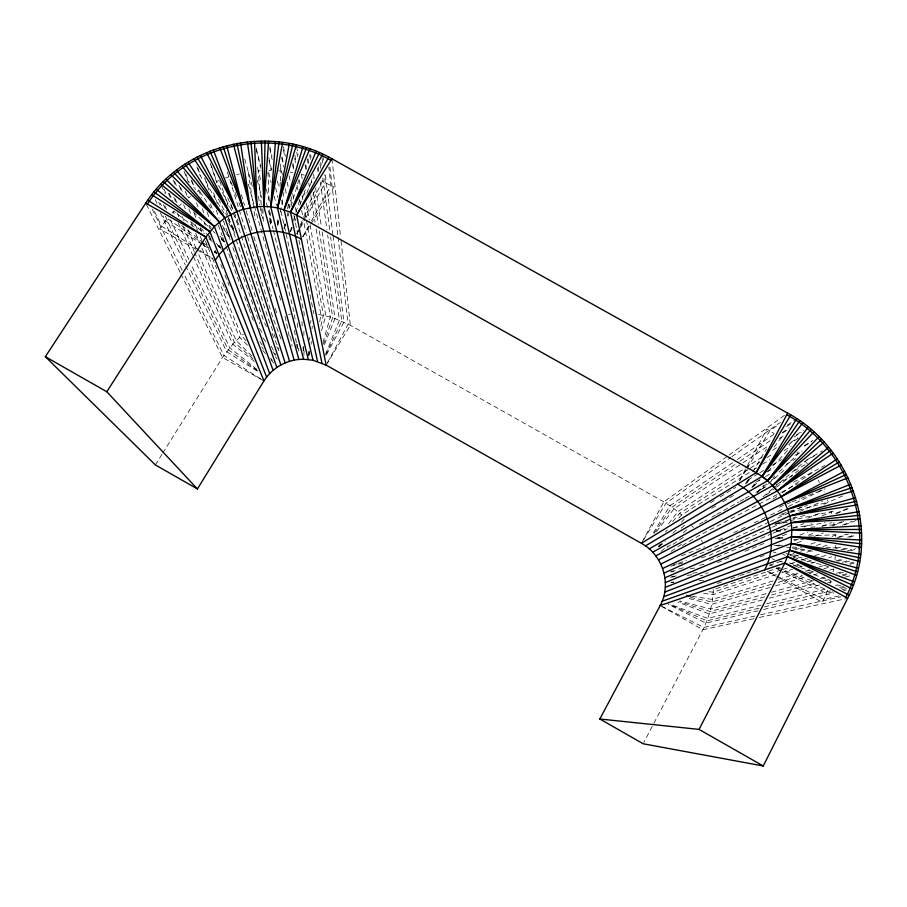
<?xml version="1.0" encoding="UTF-8"?>
<svg xmlns="http://www.w3.org/2000/svg" width="907" height="907" viewBox="0 0 907 907"><rect width="100%" height="100%" fill="white"/><g stroke="black" fill="none" stroke-linecap="round" stroke-linejoin="round"><path stroke-width="0.68" stroke-dasharray="4.54 3.4" d="M713.265 589.629C712.936 603.563 709.127 617.316 702.834 629.719L643.811 742.504M303.686 350.839L303.743 346.644M303.868 335.454L303.913 331.259M304.094 315.874L304.128 313.085L285.977 233.246M270.377 223.961L270.558 212.68M303.868 355.045L304.14 350.862M308.595 355.306L308.868 351.122M309.593 339.978L309.775 337.189M310.682 323.243L310.863 320.454M277.281 224.369L277.78 217.351M279.968 186.445L280.274 182.239M280.365 180.833L281.068 171.004L279.912 165.493M270.762 223.984L271.17 218.36M834.939 559.97L835.313 556.048M308.822 355.317L309.321 351.145M311.985 328.912L312.314 326.135M277.667 224.403L278.2 220.197M319.718 321.645L320.919 314.763L303.72 221.512M309.038 355.351L309.525 352.596M310.976 344.331L311.452 341.576M277.803 225.843L278.812 220.299M280.342 211.977L283.891 192.545M283.982 228.269L284.991 222.714M287.519 208.848L288.279 204.676M833.023 571.807L833.544 569.245M320.863 326.078L323.38 315.148L304.06 206.705M284.208 228.303L285.535 222.805M287.179 215.934L291.793 196.683M321.52 330.602L325.794 315.783L309.536 221.41M322.96 342.574L330.318 316.985L315.965 227.714M291.532 227.317L290.319 231.387L291.85 227.566M293.539 220.537L295.557 213.769M295.965 212.408L299.582 200.209M284.435 228.36L285.648 224.301M288.075 216.172L288.88 213.462M290.909 206.683L299.798 176.865M830.007 583.382L830.801 580.899L804.645 571.047M323.527 344.161L332.722 317.62L319.151 229.89M299.786 205.379L305.387 189.722M324.434 344.513L335.046 318.493L321.702 228.847M325.647 353.968L339.422 320.137L327.676 235.06M290.591 231.534L292.201 227.702M294.888 221.308L295.965 218.746M306.713 193.18L313.164 177.829M297.19 232.532L298.267 229.981M300.41 224.857L303.097 218.462M303.63 217.181L315.965 187.76M325.545 355.431L341.746 321.01L330.624 236.829M296.793 233.87L298.006 231.364M300.444 226.353L302.87 221.342M303.471 220.084L322.291 181.253L321.928 178.554M739.568 480.461L746.71 466.98M747.357 465.756L766.834 429.011L774.181 433.603M327.472 362.687L348.141 324.196L338.028 237.192M326.611 354.388L343.968 322.11L332.982 235.367M642.088 542.114L663.833 501.877L728.015 455.847M302.711 236.806L310.795 222.158M311.464 220.945L330.987 185.561L328.833 167.262M296.929 233.938L299.627 229.063M300.308 227.838L305.024 219.301M305.693 218.088L325.25 182.715L324.218 174.654M745.418 484.032L747.606 480.393M752.708 471.901L766.551 448.863M739.806 480.495L746.37 469.588M747.096 468.386L769.714 430.814L778.637 424.533M326.135 365.17L350.351 325.296L340.771 238.541M643.596 539.801L665.965 503.226L730.668 457.513M653.403 532.919L669.99 505.766L732.72 462.649M302.847 236.874L310.251 225.004M310.999 223.814L333.957 187.023L322.291 181.253M155.358 464.917L162.07 454.18M162.818 452.978L222.498 357.471L234.357 342.279L243.416 334.15M746.416 482.989L748.797 479.474M654.094 533.35L672.121 507.115L738.865 461.924M751.903 487.263L754.465 483.885M746.654 483.17L749.227 479.803M774.022 447.196L780.87 438.194L783.172 436.675M656.419 531.672L674.116 508.68L741.903 463.477M668.606 523.668L677.869 511.616L763.161 456.357M752.152 487.456L756.733 482.059M672.654 521.582L679.865 513.181L749.057 469.032M172.16 213.077L173.872 211.172L198.021 230.265M753.343 486.64L760.157 479.463M767.934 471.266L788.342 449.747M757.198 492.263L764 485.075M658.414 546.218L660.319 544.223M681.316 522.251L684.173 519.258M665.466 531.91L667.371 529.915M678.821 517.942L681.69 514.949L753.093 470.109M757.424 492.478L767.696 482.751M772.843 477.887L774.895 475.937M779.011 472.048L798.545 453.568L802.151 451.414M658.731 546.524L663.777 541.796M672.847 533.271L676.883 529.484M179.507 205.617L181.411 203.894M760.86 489.973L767.333 484.485M768.41 483.567L784.6 469.86M763.048 496.855L772.753 488.612M773.83 487.705L805.11 461.153L817.343 454.18M659.026 546.864L665.364 541.524M681.214 528.18L686.497 523.736M661.067 551.433L667.405 546.082M683.243 532.715L687.472 529.155M766.483 494.734L775.326 488.034M776.426 487.195L798.523 470.45M666.838 547.545L671.248 544.211M190.549 196.445L188.475 197.975L186.434 192.964M729.16 455.019L786.482 413.921M731.824 456.697L780.349 422.401M737.368 459.452L774.555 433.897M787.333 425.122L795.462 419.533M786.607 426.551L791.131 423.456M740.033 461.13L770.485 440.507M782.185 432.582L789.215 427.821M772.945 499.133L777.537 496.027M782.14 492.92L813.148 471.957L811.618 469.792M782.741 433.036L788.432 429.181M671.112 551.354L683.731 542.84M672.994 544.302L683.311 537.352M743.071 462.695L767.617 446.323M779.306 438.535L783.977 435.417M772.639 450.223L777.378 447.151M796.335 434.872L803.443 430.258M794.237 436.97L801.221 432.458M750.259 468.273L759.794 462.185M766.959 457.616L772.923 453.817M790.825 442.389L797.979 437.832M798.16 438.353L788.784 444.328L791.267 446.675M754.284 469.361L756.665 467.865M762.617 464.123L769.76 459.645M784.045 450.677L791.176 446.187M710.43 502.841L715.249 499.904M720.067 496.968L735.724 487.422M747.776 480.086L758.615 473.477M759.828 472.74L764.646 469.803M771.868 465.404L781.505 459.532M804.396 445.586L812.831 440.439M804.43 446.131L811.595 441.777M766.993 472.037L774.261 467.672M794.872 455.314L802.151 450.949M682.291 545.629L698.946 535.663L780.417 492.864M711.78 508.283L716.655 505.403M722.754 501.809L733.729 495.335M755.69 482.388L760.565 479.52M765.44 476.64L771.54 473.046M786.176 464.407L795.927 458.659M197.318 191.626L199.245 190.493M771.12 480.2L777.231 476.708M806.561 459.951L822.445 450.87M699.49 524.076L703.174 522.013M704.41 521.321L706.859 519.938M711.78 517.171L715.464 515.097M716.7 514.405L738.82 501.979M740.044 501.288L743.729 499.213M744.964 498.521L749.874 495.766M756.019 492.308L765.859 486.787M794.124 470.892L807.638 463.296M776.313 484.587L792.378 475.722M793.523 482.229L824.701 465.563M781.664 492.206L797.956 483.646M779.487 507.217L783.285 505.358M718.639 539.96L724.976 536.91M733.842 532.647L746.529 526.559M754.136 522.897L765.542 517.421M770.61 514.983L782.027 509.496M788.364 506.457L825.132 488.782M769.091 522.069L706.553 551.071L691.055 557.227M770.372 521.48L789.521 512.602M790.791 512.002L802.276 506.684M238.96 224.743L216.626 181.411L218.644 180.47M799.77 511.469L822.819 500.981M771.233 527.772L708.299 555.844L700.238 558.077M772.526 527.194L791.788 518.6M793.069 518.022L795.643 516.877M823.896 504.269L843.159 495.675M709.716 560.413L771.687 533.781M772.979 533.225L792.344 524.904M807.842 518.237L820.756 512.693M793.33 527.953L803.681 523.588M821.81 515.958L836.05 509.961M835.778 513.362L849.44 507.716M717.505 562.635L729.285 557.771M744.987 551.297L764.624 543.191M775.1 538.871L789.498 532.931M803.897 526.99L811.754 523.747M836.617 513.487L849.712 508.079M681.452 555.878L704.694 546.66M799.929 535.096L807.808 531.967M822.264 526.23L831.47 522.579M786.777 503.986L790.677 502.444M791.97 501.934L799.759 498.85M801.062 498.34L816.64 492.172M817.933 491.651L823.125 489.599L824.202 492.025M821.765 526.06L834.179 524.7L842.093 521.616M794.022 540.81L796.652 539.79M808.511 535.187L815.087 532.636M832.207 525.981L844.054 521.378M842.478 525.051L851.718 521.525M760.089 557L764.045 555.492M797.004 542.964L803.591 540.459M814.135 536.445L823.363 532.942M844.451 524.915L856.321 520.403M795.008 549.903L801.607 547.488M810.858 544.121L817.468 541.706M832.002 536.4L838.601 533.985M836.991 537.534L846.265 534.212M790.054 554.948L794.022 553.531M800.632 551.173L804.6 549.755M816.504 545.515L823.125 543.146M838.998 537.488L848.26 534.178M847.626 537.216L854.258 534.892M717.312 583.462L722.652 581.602M730.668 578.802L738.672 576.013M740.01 575.548L745.35 573.678M746.688 573.213L761.381 568.088M769.385 565.288L784.079 560.163M793.421 556.898L797.434 555.503M806.777 552.238L810.79 550.844M822.808 546.649L829.486 544.325M849.508 537.329L856.185 534.994M225.287 178.067L228.972 176.797M673.209 564.959L677.178 563.632M678.493 563.19L686.418 560.515M781.981 513.929L807.241 505.471M832.943 547.839L835.744 547.975L839.723 546.638M715.929 588.745L780.088 567.306M790.779 563.723L794.781 562.385M801.471 560.152L805.473 558.814M814.837 555.685L821.515 553.451M836.22 548.542L842.898 546.309M841.084 549.631L847.716 547.454M781.426 569.925L713.242 592.169L709.013 591.749M782.764 569.483L789.453 567.306M794.793 565.56L798.806 564.245M806.833 561.626L812.184 559.88M821.538 556.83L828.227 554.642M842.932 549.846L849.621 547.669M847.399 550.912L855.358 548.35M776.347 574.482L712.959 594.686L702.063 593.008M781.743 572.759L792.525 569.313M797.922 567.601L803.319 565.877M811.414 563.292L815.45 562.011M828.941 557.703L831.64 556.853M850.517 550.832L859.961 547.817M836.141 560.866L842.773 558.837M773.07 580.945L712.414 599.414L691.984 596.284M778.455 579.301L798.67 573.145M805.416 571.093L809.452 569.857M818.885 566.988L824.282 565.344M837.762 561.24L844.496 559.188M842.444 562.272L849.077 560.288M771.415 584.335L712.131 601.942L690.465 597.441M778.149 582.328L802.4 575.129M809.135 573.122L814.52 571.523M823.953 568.723L830.687 566.728M845.505 562.317L849.553 561.127M849.712 563.315L853.691 562.147M769.986 587.487L711.587 604.402L688.832 598.427M775.417 585.911L805.291 577.249M813.443 574.891L817.513 573.712M829.735 570.163L833.805 568.984M850.108 564.256L854.179 563.077M678.81 569.006L684.184 567.51M836.469 573.269L841.764 571.795M777.48 522.92L807.264 514.688M670.704 566.274L682.79 562.93M766.12 593.7L710.566 609.051L679.751 600.956M771.54 592.203L813.545 580.605M820.313 578.734L825.733 577.237M839.281 573.496L843.351 572.374M779.532 515.471L788.999 512.863M790.348 512.489L828.238 502.036L827.535 499.87M842.399 574.823L846.356 573.746M764.658 596.829L710.022 611.522L679.558 601.806M771.483 594.992L816.561 582.872M824.746 580.673L830.211 579.199M842.512 575.888L847.966 574.426M845.313 577.056L851.911 575.31M762.379 599.981L709.217 613.914L677.983 602.135M769.193 598.201L819.633 584.981M827.808 582.838L831.9 581.761M835.392 585.468L838.023 584.811M761.166 605.105L707.709 618.415L669.944 604.164M766.653 603.733L826.957 588.711M837.932 585.99L840.664 585.298M839.61 587.453L843.544 586.489M758.887 608.234L706.904 620.819L668.527 604.017M764.363 606.908L831.39 590.672M840.97 588.36L845.075 587.362M236.659 174.632L239.187 174.031M832.977 591.863L826.436 593.416L782.39 571.467M842.149 589.675L847.376 588.428M758.184 610.774L705.861 623.109L668.38 604.345M763.694 609.481L833.918 592.94M843.555 590.661L846.31 590.015M838.975 595.956L823.805 599.391L767.129 571.127M755.043 616L703.889 627.417L662.632 606.772M760.576 614.765L840.778 596.851M670.863 571.603L677.688 570.095M699.535 565.265L705 564.052M774.873 523.963L788.648 520.935M790.02 520.641L831.334 511.582L832.059 514.904M753.853 618.665L702.834 629.719L660.137 605.513M759.363 617.474L847.603 598.348M671.849 576.671L677.37 575.752M692.563 573.235L698.084 572.317M670.931 571.966L673.697 571.512M690.261 568.768L697.154 567.623M774.941 524.257L787.48 522.205M776.29 530.742L787.446 528.906M793.024 527.999L825.087 522.738M288.449 314.378L290.773 314.037M670.534 577.192L674.717 576.727M687.279 575.321L692.857 574.698M705.419 573.303L708.208 572.986M776.233 531.048L785.893 529.994M810.722 527.273L814.86 526.82M700.011 575.775L702.812 575.616M670.987 582.26L673.788 582.09M699.048 580.616L704.66 580.287M778.331 537.84L783.897 537.522M808.897 536.116L835.279 534.62L835.54 536.887M776.267 531.343L783.206 530.958M260.298 170.788L258.064 170.879L261.488 207.397M269.028 170.471L271.261 170.391L268.744 159.371M671.01 582.555L673.833 582.543M778.376 538.202L783.965 538.18M776.982 538.497L779.782 538.645M793.75 539.336L799.35 539.608M800.745 539.676L803.534 539.812M778.376 545.152L782.582 545.368M825.948 547.499L831.538 547.771M278.483 170.833L281.068 171.004M776.982 545.379L779.782 545.674M792.378 546.955L802.173 547.953M774.17 545.243L779.737 546.105M786.698 547.193L790.881 547.839M792.276 548.055L814.554 551.501M786.029 553.712L799.963 555.878M318.595 314.389L332.722 317.62L350.351 325.296L663.833 501.877L672.121 507.115L681.69 514.949M290.263 172.149L292.814 172.568M790.11 555.39L808.137 559.154M773.376 552.046L776.063 552.76M782.775 554.528L785.462 555.231M793.523 557.351L831.118 567.249M789.487 563.043L802.933 566.592M301.85 174.484L304.344 175.153M779.963 561.138L782.628 561.989M793.262 565.378L814.531 572.17M771.936 558.723L774.555 559.71M769.907 564.925L772.526 565.911M777.764 567.884L813.114 581.206M776.301 567.873L778.875 568.995M784.022 571.24L827.796 590.344L822.445 602.475L776.914 576.807M776.097 568.326L781.131 570.843M195.969 249.346L159.734 228.927L167.364 218.406L199.506 241.194M197.182 250.026L212.884 258.88M767.073 571.263L775.689 576.115M262.758 380.294L222.498 357.471L180.969 273.982M202.34 244.471L165.425 221.07L163.033 216.036M203.531 245.219L208.293 248.235M214.256 252.01L216.637 253.518M198.61 249.663L161.673 226.251L153.759 210.027M199.801 250.423L211.728 257.973M257.214 371.122L226.603 351.61L185.867 266.216M260.445 378.729L223.927 355.431L183.395 272.758M200.651 242.01L208.689 247.702M214.426 251.772L216.716 253.404M257.554 370.646L228.031 349.569L189.472 267.565M209.007 238.938L212.295 241.534M217.782 245.876L219.982 247.611M181.672 225.492L202.533 241.999M203.633 242.872L206.932 245.48M214.619 251.556L216.818 253.291M254.47 361.462L232.725 344.161L193.316 256.5M256.851 369.342L229.664 347.687L191.23 264.663M191.819 222.544L204.392 233.609M208.587 237.305L210.685 239.153M218.031 245.604L220.129 247.452M253.064 358.843L234.357 342.279L194.801 252.906M796.89 452.003L798.545 453.568M193.259 211.875L212.136 230.321M213.122 231.285L215.118 233.235M221.07 239.051L226.036 243.904M200.413 227.861L209.358 236.614M216.32 243.416L220.288 247.294M247.486 345.125L239.607 337.37L201.728 247.6M251.953 356.1L236.183 340.567L198.531 254.107M209.256 225.446L211.127 227.487M221.455 238.711L224.278 241.772M246.092 340.76L241.432 335.669L202.386 241.591M805.11 461.153L807.355 463.749M691.701 525.595L693.345 527.534M226.036 233.28L230.525 238.722M219.936 236.058L224.437 241.5M262.871 350.453L265.49 353.639M223.167 228.394L229.04 236.319M261.738 346.916L263.415 349.206M270.966 359.478L273.483 362.902M228.768 223.451L234.947 232.804M200.016 191.66L210.821 208.043M222.408 225.594L229.358 236.126M263.053 337.846L266.148 342.563M275.445 356.723L276.986 359.081M259.81 341.486L262.134 345.023M270.649 358.016L272.202 360.374M223.95 213.292L207.692 185.527L204.937 177.84M227.487 219.324L233.859 230.197M259.572 328.402L263.121 334.502M273.052 351.576L275.184 355.227M818.103 480.03L819.406 482.343M701.315 539.994L702.471 542.091M218.394 198.984L227.317 216.342M227.963 217.578L233.7 228.734M264.595 322.881L266.511 326.633M276.782 346.655L279.991 352.914M271.25 346.202L275.739 354.966M146.367 204.415L180.346 272.724M152.217 209.166L182.772 271.488M160.335 212.691L185.255 264.946M155.256 199.653L157.058 203.429M158.748 202.216L159.949 204.778M165.369 216.308L187.057 262.44M160.256 203.213L161.435 205.742M163.43 204.631L165.21 208.463M170.527 219.959L188.86 259.561M164.893 205.764L166.65 209.574M161.446 185.595L164.915 193.338M173.033 211.376L174.189 213.961M178.248 222.986L192.738 255.207M227.634 197.783L233.326 210.481M233.893 211.75L237.883 220.639M164.099 189.348L166.4 194.483M271.941 333.391L278.823 348.798M169.258 193.236L172.67 200.98M168.43 193.316L170.72 198.497M177.024 212.748L178.747 216.637M183.327 226.999L194.223 251.602M173.815 197.318L176.06 202.488M182.239 216.682L183.928 220.548M187.862 229.584L196.286 248.949M175.176 198.712L177.432 203.894M173.169 179.937L175.368 185.141M183.599 204.665L186.354 211.172M190.742 221.58L192.386 225.48M195.685 233.28L199.529 242.396M174.541 181.287L177.284 187.817M180.618 187.466L182.171 191.207M179.076 185.402L181.785 191.944M188.826 208.927L191.003 214.154M195.334 224.607L196.966 228.519M200.22 236.364L201.842 240.287M185.13 191.196L187.794 197.76M194.223 213.496L195.821 217.431M200.096 227.918L201.705 231.852M205.447 241.035L209.721 251.522M212.397 258.087L216.682 268.574M222.566 283.007L224.698 288.245M225.231 289.56L226.841 293.494M184.121 171.457L188.248 181.944M196.524 202.907L198.066 206.841M203.758 221.251L205.299 225.185M209.438 235.661L212.023 242.214M215.118 250.071L216.671 254.005M220.809 264.493L222.362 268.415M224.936 274.968L229.074 285.456M185.742 173.974L189.212 182.806M191.955 180.799L195.379 189.654M191.082 179.881L194.132 187.772M202.284 208.814L203.814 212.76M208.905 225.911L209.925 228.541M230.956 181.967L232.453 185.856M234.947 192.318L236.931 197.499M238.926 202.669L241.409 209.132M281.034 339.048L273.007 318.108L246.817 234.301M275.592 338.039L268.563 319.706L234.8 215.991M198.622 189.971L201.637 197.896M207.147 212.408L210.163 220.322M219.687 245.389L221.195 249.346M197.805 168.067L201.547 178.282M196.887 166.809L200.288 176.094M210.515 203.962L213.44 211.921M218.304 225.197L222.204 235.809M222.691 237.135L225.605 245.094M226.092 246.421L231.455 261.023M231.931 262.35L242.645 291.544M244.595 296.85L248.484 307.473M248.971 308.799L253.847 322.064M204.744 178.316L210.016 192.964M216.24 210.265L219.12 218.258M213.564 192.874L217.329 203.553M223.451 220.9L230.038 239.584M232.872 247.6L259.697 323.663M210.231 163.407L217.963 186.196M226.16 210.333L235.718 238.496M236.183 239.833L263.948 321.634M211.376 165.936L216.626 181.411M219.721 180.742L228.213 206.286M230.854 203.871L233.054 210.605M227.385 172.115L238.79 208.61M239.21 209.97L246.387 232.952M241.341 194.597L244.573 205.447M246.194 210.877L252.271 231.217M253.892 236.636L257.135 247.486M257.543 248.847L271.715 296.306M275.365 308.516L276.986 313.935M248.337 184.223L254.028 204.642M254.414 206.002L277.576 289.038M279.481 295.841L281 301.294M244.743 159.11L252.792 187.851M257.237 180.187L261.84 197.919M257.486 167.444L260.933 181.094M266.454 202.941L273.018 228.87M273.358 230.242L294.424 313.505L294.956 319.071M256.239 149.768L260.774 168.124M256.239 148.215L260.604 165.958M266.318 189.166L269.685 202.817M268.789 172.806L271.034 182.432M274.254 196.195L276.51 205.832M268.767 157.535L271.896 171.298M275.649 187.817L277.837 197.454M280.966 211.218L285.66 231.863M269.844 146.753L271.975 156.378M277.44 181.139L278.959 188.021M281.703 200.402L283.222 207.284M269.708 148.578L272.157 159.587M833.692 522.477L834.179 524.7M280.07 163.838L282.383 174.926M285.274 188.781L286.431 194.325M288.46 204.03L289.322 208.179M285.081 316.271L289.628 338.209M281.612 157.467L283.574 167.081M282.134 157.138L283.54 164.054M287.179 182.058L288.301 187.602M290.83 200.062L291.385 202.839M293.913 215.299L297.836 234.686M298.959 240.23L313.811 313.629M283.438 146.628L285.342 156.31M289.14 175.686L290.229 181.219M292.666 193.667L293.755 199.2M295.376 207.499L296.192 211.648M283.369 149.768L284.73 156.639M292.564 164.552L293.585 170.028M292.938 163.056L294.219 170.017M297.043 185.323L298.063 190.889M299.605 199.245L300.376 203.417M301.657 210.379L302.689 215.945M294.684 158.249L295.909 165.097M294.888 155.267L296.135 162.217M299.355 180.3L300.092 184.461M302.076 195.583L302.825 199.755M296.804 152.297L297.757 157.761M296.634 146.458L298.074 154.791M301.419 174.223L302.371 179.767M304.287 190.878L305.001 195.039M306.43 203.361L309.298 220.016M305.069 164.915L306.181 171.729M305.863 164.949L306.543 169.133M308.788 183.078L309.457 187.261M310.806 195.629L315.069 222.136M307.292 158.997L308.357 165.788M308.165 158.884L308.811 163.056M311.396 179.767L311.827 182.556M313.334 192.295L318.289 224.324M294.458 330.443L296.34 342.869M296.555 344.252L297.179 348.39M309.684 154.768L310.716 161.548M290.625 336.644L292.077 346.327M258.506 196.422L259.753 204.778M259.958 206.172L261.42 215.934M310.636 154.609L311.056 157.41M313.561 174.212L314.185 178.418M315.647 188.225L321.486 227.442M248.314 172.194L255.366 219.619M317.484 167.931L318.051 171.979M318.244 166.718L318.822 170.901M320.364 182.058L326.905 229.482M319.944 163.736L320.659 169.121M320.795 162.455L321.169 165.267M322.835 177.897L329.876 231.217M322.144 158.532L322.835 163.906M322.881 155.619L323.765 162.614M325.364 175.21L332.801 233.972M329.887 167.024L337.869 235.786M331.951 158.782L340.613 237.146M297.383 344.127L297.779 348.311M261.613 208.791L262.531 218.632M301.986 321.566L302.224 327.144M303.051 346.667L303.233 350.85M297.337 323.164L297.507 327.348M298.392 348.277L298.505 351.077M267.962 171.922L269.164 202.873M269.436 209.902L269.98 223.972M262.86 208.746L263.393 222.827M835.721 545.345L835.744 547.975"/><path stroke-width="1.36" d="M263.914 380.951L197.409 488.964L155.358 464.917L45.35 356.7L145.744 203.145C184.087 142.955 270.513 123.307 331.951 158.782L787.627 413.104C851.503 447.128 881.457 533.339 847.603 598.348L763.241 765.984L643.154 743.763L599.833 719.002L660.194 605.547C671.917 584.085 662.858 554.88 641.43 543.338L326.169 365.124M265.003 141.016L263.869 206.433L303.596 359.229L312.983 360.226L326.135 365.17L296.668 215.038L756.177 472.66M268.631 141.243L263.869 206.433L256.976 206.683L298.857 359.444L303.596 359.229M275.433 141.673L270.74 206.853L263.869 206.422L261.375 141.141M279.05 141.9L270.74 206.853L282.621 142.478M289.344 143.567L277.519 207.941L312.983 360.226M292.916 144.145L277.519 207.941L270.74 206.83L308.312 359.489M302.949 146.821L284.14 209.698L317.541 361.428M296.396 145.075L277.519 207.941L290.523 212.091L322.711 154.224M306.441 147.739L284.14 209.698L309.809 148.997M316.135 151.378L290.523 212.091L319.502 152.637M845.823 597.339C879.2 533.271 849.689 448.319 786.743 414.782M599.833 719.002L699.048 729.387L784.884 563.032L789.748 550.209L663.675 596.727M764.612 569.868C780.644 540.016 767.129 499.938 737.618 484.134M861.525 533.135L791.845 529.665C790.655 506.219 776.596 484.134 756.143 472.74L787.627 413.104M321.94 363.083L290.523 212.079L296.612 215.106L328.742 157.206M645.467 545.901L762.073 476.447L796.629 418.728M756.143 472.74L790.745 415.055M296.612 215.106L331.951 158.782M197.409 488.964L106.811 391.745L205.866 237.01L263.971 380.985C271.42 368.866 284.741 360.782 298.857 359.444M813.794 431.993L767.594 480.767L762.061 476.458L799.759 420.689M215.299 260.241C232.714 232.079 272.905 222.691 301.362 239.244M145.744 203.145L205.946 237.056L214.358 226.523L224.845 217.884L276.839 367.46M147.444 204.098C185.221 144.769 270.399 125.393 330.953 160.369M762.061 476.458L802.672 422.945M649.242 548.871L767.617 480.755L808.171 427.197M767.594 480.767L811.107 429.453M652.689 552.204L772.696 485.608L818.862 436.777M833.136 453.205L777.276 490.936L772.685 485.608L821.549 439.317M772.685 485.608L823.987 442.117M655.784 555.878L777.288 490.936L828.556 447.378M777.276 490.936L830.993 450.178M837.172 458.897L781.301 496.696L658.493 559.857M641.464 543.282L756.155 472.728M839.315 461.924L781.301 496.696L841.152 465.144M844.61 471.209L784.736 502.829L660.795 564.075M662.643 568.519L787.559 509.246L850.777 484.191M846.446 474.429L784.736 502.829L847.943 477.819M664.037 573.111L789.691 515.913L855.618 497.716M664.944 577.816L791.131 522.738L859.054 511.627M665.364 582.589L791.856 529.665L791.153 543.474L789.725 550.209L856.435 575.333M665.296 587.362L791.879 536.593L861.605 540.05M664.729 592.09L791.165 543.474L860.675 554.256M662.133 601.216L787.616 556.739L854.371 581.886M254.55 141.379L256.987 206.705L243.45 209.234L236.965 211.512L206.592 152.682M660.137 605.513L784.884 563.032L849.077 595.003M852.285 487.581L787.537 509.258L853.442 491.095M856.775 501.231L789.668 515.924L857.568 504.836M859.859 515.244L791.108 522.749L860.278 518.906M861.06 525.788L791.845 529.665L861.491 529.461M861.65 543.735L791.856 536.604L861.31 547.386M686.531 595.446L690.624 596.069M860.335 557.918L791.153 543.474L859.609 561.501M858.249 568.258L789.725 550.209L857.534 571.852M853.283 585.378L787.605 556.739L851.82 588.711M784.793 562.986L847.603 598.348M45.35 356.7L106.811 391.745M699.048 729.387L763.241 765.984M151.82 194.846L209.868 231.58L266.635 377.131M147.852 200.266L205.946 237.056M153.929 191.967L209.868 231.58L156.333 189.302M160.856 184.314L214.369 226.535L269.685 373.571M163.26 181.661L214.369 226.535L165.947 179.257M170.981 174.734L219.381 221.954L273.109 370.339M173.645 172.341L219.381 221.954L176.57 170.21M182.046 166.219L224.857 217.907L236.954 211.501L285.127 362.925M184.96 164.099L224.857 217.907L188.089 162.274M193.962 158.838L230.741 214.415L280.864 364.988M197.08 157.024L230.741 214.415L200.39 155.516M209.88 151.174L236.965 211.512L213.315 149.995M219.777 147.784L243.461 209.256L226.75 145.778M223.213 146.617L243.461 209.256M243.45 209.234L289.571 361.303M294.174 360.136L250.151 207.624L233.405 144.213M236.942 143.385L250.151 207.646L240.548 142.898M247.328 141.991L256.987 206.705L250.922 141.515"/></g></svg>
